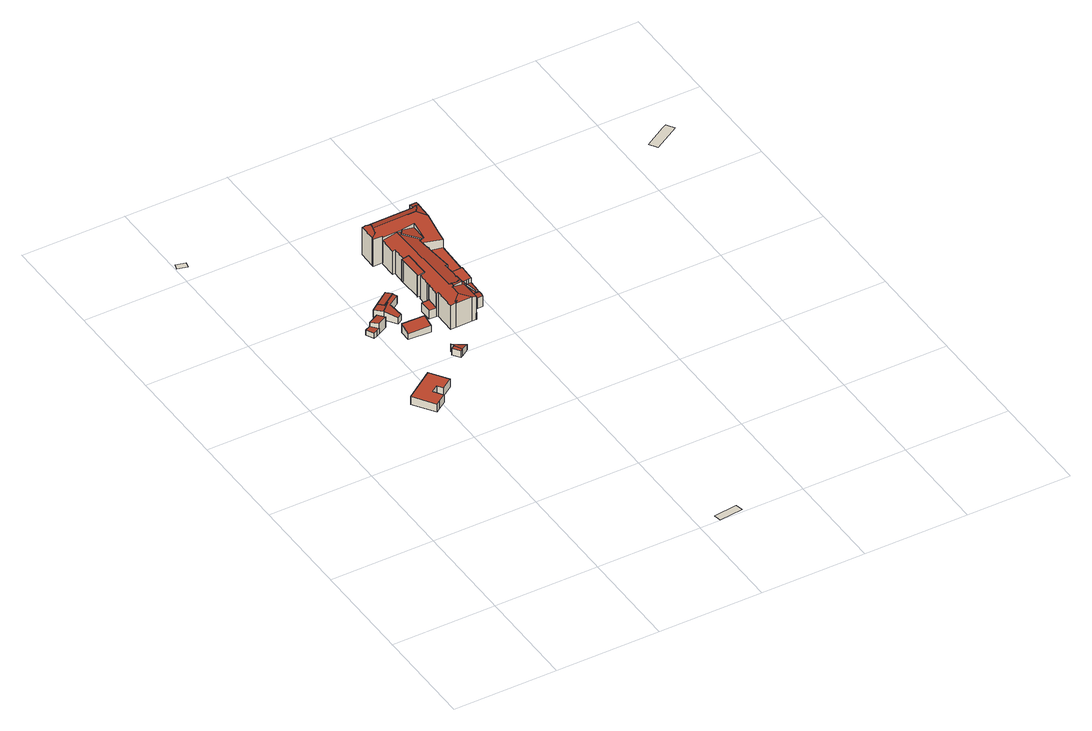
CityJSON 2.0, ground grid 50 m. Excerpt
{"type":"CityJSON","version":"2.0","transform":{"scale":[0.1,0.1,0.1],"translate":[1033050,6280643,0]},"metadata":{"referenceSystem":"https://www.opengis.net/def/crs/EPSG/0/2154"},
"CityObjects":{
"building1":{"type":"Building","attributes":{"altitude_sol":16,"altitude_sol_fixed":21.32,"code_commune_insee":"06004","code_departement_insee":"06","code_iris":"060040103","fictive_geom_cstr":false,"hauteur":3.4,"rf_force_lod11":false,"rf_h_ground":15.64,"rf_h_ground_":15.64,"rf_h_roof_50p":19.78,"rf_h_roof_70p":19.93,"rf_h_roof_max":20.21,"rf_h_roof_min":19.25,"rf_is_glass_roof_":false,"rf_nodata_frac_":0.00978,"rf_nodata_r_":0.546,"rf_pc_select":"_HIGHEST_YET_INSUFFICIENT_COVERAGE","rf_pc_year":2023,"rf_pt_density_":24.07,"rf_reconstruction_time":112,"rf_rmse_lod12":0.224,"rf_rmse_lod13":0.224,"rf_rmse_lod22":0.193,"rf_roof_n_planes":4,"rf_roof_type":"multiple horizontal","rf_status":"reconstruction_succeeded","rf_volume_lod12":761.39,"rf_volume_lod13":761.39,"rf_volume_lod22":743.3,"s_geom_cstr":178},"children":["building1-1"]},
"building1-1":{"type":"BuildingPart","parents":["building1"],"geometry":[{"type":"Solid","lod":"2.2","boundaries":[[[[0,1,2,3,4,5,6,7,8]],[[9,4,3,10]],[[11,7,6,12]],[[12,6,5,13]],[[13,5,4,9]],[[14,8,7,11]],[[15,1,0,16]],[[16,0,8,14]],[[10,3,2,17]],[[17,2,1,15]],[[17,15,16,14,11,12,13,9,10]]]],"semantics":{"surfaces":[{"type":"GroundSurface"},{"type":"WallSurface","on_footprint_edge":true},{"type":"RoofSurface","rf_azimuth":161.35,"rf_h_roof_50p":19.82,"rf_h_roof_70p":19.84,"rf_h_roof_max":19.89,"rf_h_roof_min":19.73,"rf_slope":0.571}],"values":[[0,1,1,1,1,1,1,1,1,1,2]]}}]},
"building2":{"type":"Building","attributes":{"altitude_sol":20.2,"altitude_sol_fixed":20.5,"code_commune_insee":"06004","code_departement_insee":"06","code_iris":"060040103","fictive_geom_cstr":false,"hauteur":4.2,"rf_force_lod11":false,"rf_h_ground":19.68,"rf_h_ground_":19.68,"rf_h_roof_50p":0,"rf_h_roof_70p":0,"rf_h_roof_max":0,"rf_h_roof_min":0,"rf_is_glass_roof_":false,"rf_nodata_frac_":0.309,"rf_nodata_r_":1.01,"rf_pc_select":"_HIGHEST_YET_INSUFFICIENT_COVERAGE","rf_pc_year":2023,"rf_pt_density_":17.79,"rf_reconstruction_time":0,"rf_rmse_lod12":0,"rf_rmse_lod13":0,"rf_rmse_lod22":0,"rf_roof_n_planes":0,"rf_roof_type":"no points","rf_status":"reconstruction_succeeded","rf_volume_lod12":0,"rf_volume_lod13":0,"rf_volume_lod22":0,"s_geom_cstr":14},"geometry":[{"type":"MultiSurface","lod":"0","boundaries":[[[18,19,20,21]]]}]},
"building3":{"type":"Building","attributes":{"altitude_sol":19.4,"altitude_sol_fixed":24.26,"code_commune_insee":"06004","code_departement_insee":"06","code_iris":"060040103","fictive_geom_cstr":false,"hauteur":5,"rf_force_lod11":false,"rf_h_ground":18.9,"rf_h_ground_":18.9,"rf_h_roof_50p":24.23,"rf_h_roof_70p":24.4,"rf_h_roof_max":24.64,"rf_h_roof_min":21.65,"rf_is_glass_roof_":false,"rf_nodata_frac_":0.391,"rf_nodata_r_":1.8,"rf_pc_select":"_HIGHEST_YET_INSUFFICIENT_COVERAGE","rf_pc_year":2023,"rf_pt_density_":12.65,"rf_reconstruction_time":32,"rf_rmse_lod12":0.98,"rf_rmse_lod13":0.98,"rf_rmse_lod22":0.084,"rf_roof_n_planes":2,"rf_roof_type":"slanted","rf_status":"reconstruction_succeeded","rf_volume_lod12":205.54,"rf_volume_lod13":205.54,"rf_volume_lod22":161.13,"s_geom_cstr":38},"children":["building3-1"]},
"building3-1":{"type":"BuildingPart","parents":["building3"],"geometry":[{"type":"Solid","lod":"2.2","boundaries":[[[[22,23,24,25,26,27,28]],[[29,24,23,30]],[[31,25,24,29]],[[32,26,25,31]],[[33,27,26,32,34]],[[34,32,35,36]],[[37,28,27,33]],[[30,23,22,35]],[[36,35,22,28,37]],[[30,35,32,31,29]],[[36,37,33,34]]]],"semantics":{"surfaces":[{"type":"GroundSurface"},{"type":"WallSurface","on_footprint_edge":true},{"type":"WallSurface","on_footprint_edge":false},{"type":"RoofSurface","rf_azimuth":345.2,"rf_h_roof_50p":21.64,"rf_h_roof_70p":21.69,"rf_h_roof_max":24.45,"rf_h_roof_min":21.49,"rf_slope":3.14},{"type":"RoofSurface","rf_azimuth":323.34,"rf_h_roof_50p":24.19,"rf_h_roof_70p":24.34,"rf_h_roof_max":24.66,"rf_h_roof_min":23.73,"rf_slope":10.18}],"values":[[0,1,1,1,1,2,1,1,1,3,4]]}}]},
"building4":{"type":"Building","attributes":{"altitude_sol":19.2,"altitude_sol_fixed":26.9,"code_commune_insee":"06004","code_departement_insee":"06","code_iris":"060040103","fictive_geom_cstr":false,"hauteur":5,"rf_force_lod11":false,"rf_h_ground":19.96,"rf_h_ground_":19.96,"rf_h_roof_50p":24.18,"rf_h_roof_70p":24.34,"rf_h_roof_max":24.74,"rf_h_roof_min":23.09,"rf_is_glass_roof_":false,"rf_nodata_frac_":0.103,"rf_nodata_r_":0.862,"rf_pc_select":"_HIGHEST_YET_INSUFFICIENT_COVERAGE","rf_pc_year":2023,"rf_pt_density_":17.78,"rf_reconstruction_time":49,"rf_rmse_lod12":0.454,"rf_rmse_lod13":0.454,"rf_rmse_lod22":0.0779,"rf_roof_n_planes":2,"rf_roof_type":"slanted","rf_status":"reconstruction_succeeded","rf_volume_lod12":275.83,"rf_volume_lod13":275.83,"rf_volume_lod22":258.77,"s_geom_cstr":71},"children":["building4-1"]},
"building4-1":{"type":"BuildingPart","parents":["building4"],"geometry":[{"type":"Solid","lod":"2.2","boundaries":[[[[38,39,40,41,42,43,44,45,46,47,48]],[[49,43,42,50,51]],[[52,39,38,53]],[[54,41,40,55]],[[55,40,39,52]],[[56,44,43,49]],[[57,47,46,58]],[[50,42,41,54]],[[51,50,59]],[[60,48,47,57]],[[53,38,48,60]],[[61,45,44,56]],[[58,46,45,61]],[[53,59,50,54,55,52]],[[59,53,60,57,58,61,56,49,51]]]],"semantics":{"surfaces":[{"type":"GroundSurface"},{"type":"WallSurface","on_footprint_edge":true},{"type":"WallSurface","on_footprint_edge":false},{"type":"RoofSurface","rf_azimuth":315.97,"rf_h_roof_50p":24.06,"rf_h_roof_70p":24.26,"rf_h_roof_max":24.6,"rf_h_roof_min":23.56,"rf_slope":11.24},{"type":"RoofSurface","rf_azimuth":136.63,"rf_h_roof_50p":24.2,"rf_h_roof_70p":24.36,"rf_h_roof_max":24.61,"rf_h_roof_min":23.16,"rf_slope":11.26}],"values":[[0,1,1,1,1,1,1,1,2,1,1,1,1,3,4]]}}]},
"building5":{"type":"Building","attributes":{"altitude_sol":18.3,"altitude_sol_fixed":24.95,"code_commune_insee":"06004","code_departement_insee":"06","code_iris":"060040103","fictive_geom_cstr":false,"hauteur":5,"rf_force_lod11":false,"rf_h_ground":18.43,"rf_h_ground_":18.43,"rf_h_roof_50p":22.19,"rf_h_roof_70p":22.45,"rf_h_roof_max":24,"rf_h_roof_min":21.61,"rf_is_glass_roof_":false,"rf_nodata_frac_":0.292,"rf_nodata_r_":1.32,"rf_pc_select":"_HIGHEST_YET_INSUFFICIENT_COVERAGE","rf_pc_year":2023,"rf_pt_density_":18.86,"rf_reconstruction_time":26,"rf_rmse_lod12":0.493,"rf_rmse_lod13":0.493,"rf_rmse_lod22":0.259,"rf_roof_n_planes":3,"rf_roof_type":"slanted","rf_status":"reconstruction_succeeded","rf_volume_lod12":244.81,"rf_volume_lod13":244.81,"rf_volume_lod22":239.58,"s_geom_cstr":60},"children":["building5-1"]},
"building5-1":{"type":"BuildingPart","parents":["building5"],"geometry":[{"type":"Solid","lod":"2.2","boundaries":[[[[62,63,64,65]],[[66,63,62,67]],[[67,62,65,68]],[[69,64,63,66]],[[68,65,64,69]],[[68,69,66,67]]]],"semantics":{"surfaces":[{"type":"GroundSurface"},{"type":"WallSurface","on_footprint_edge":true},{"type":"RoofSurface","rf_azimuth":183.21,"rf_h_roof_50p":22.48,"rf_h_roof_70p":22.76,"rf_h_roof_max":23.2,"rf_h_roof_min":21.73,"rf_slope":14.71}],"values":[[0,1,1,1,1,2]]}}]},
"building6":{"type":"Building","attributes":{"altitude_sol":19.6,"altitude_sol_fixed":26.9,"code_commune_insee":"06004","code_departement_insee":"06","code_iris":"060040103","fictive_geom_cstr":false,"hauteur":3,"rf_force_lod11":false,"rf_h_ground":21.41,"rf_h_ground_":21.41,"rf_h_roof_50p":24.29,"rf_h_roof_70p":24.4,"rf_h_roof_max":24.63,"rf_h_roof_min":23.75,"rf_is_glass_roof_":false,"rf_nodata_frac_":0.228,"rf_nodata_r_":1.02,"rf_pc_select":"_HIGHEST_YET_INSUFFICIENT_COVERAGE","rf_pc_year":2023,"rf_pt_density_":14.14,"rf_reconstruction_time":22,"rf_rmse_lod12":0.246,"rf_rmse_lod13":0.246,"rf_rmse_lod22":0.0486,"rf_roof_n_planes":1,"rf_roof_type":"slanted","rf_status":"reconstruction_succeeded","rf_volume_lod12":83.85,"rf_volume_lod13":83.85,"rf_volume_lod22":79.05,"s_geom_cstr":28},"children":["building6-1"]},
"building6-1":{"type":"BuildingPart","parents":["building6"],"geometry":[{"type":"Solid","lod":"2.2","boundaries":[[[[70,71,72,73]],[[55,71,70,54]],[[54,70,73,74]],[[75,72,71,55]],[[74,73,72,75]],[[74,75,55,54]]]],"semantics":{"surfaces":[{"type":"GroundSurface"},{"type":"WallSurface","on_footprint_edge":true},{"type":"RoofSurface","rf_azimuth":313.83,"rf_h_roof_50p":24.18,"rf_h_roof_70p":24.32,"rf_h_roof_max":24.63,"rf_h_roof_min":23.69,"rf_slope":11.24}],"values":[[0,1,1,1,1,2]]}}]},
"building7":{"type":"Building","attributes":{"altitude_sol":17,"altitude_sol_fixed":24.95,"code_commune_insee":"06004","code_departement_insee":"06","code_iris":"060040103","fictive_geom_cstr":false,"hauteur":5,"rf_force_lod11":false,"rf_h_ground":17.28,"rf_h_ground_":17.28,"rf_h_roof_50p":20.99,"rf_h_roof_70p":21.14,"rf_h_roof_max":21.52,"rf_h_roof_min":20.32,"rf_is_glass_roof_":false,"rf_nodata_frac_":0.347,"rf_nodata_r_":1.33,"rf_pc_select":"_HIGHEST_YET_INSUFFICIENT_COVERAGE","rf_pc_year":2023,"rf_pt_density_":17.96,"rf_reconstruction_time":22,"rf_rmse_lod12":0.326,"rf_rmse_lod13":0.326,"rf_rmse_lod22":0.0826,"rf_roof_n_planes":2,"rf_roof_type":"slanted","rf_status":"reconstruction_succeeded","rf_volume_lod12":75.11,"rf_volume_lod13":75.11,"rf_volume_lod22":71.13,"s_geom_cstr":36},"children":["building7-1"]},
"building7-1":{"type":"BuildingPart","parents":["building7"],"geometry":[{"type":"Solid","lod":"2.2","boundaries":[[[[76,77,78,79,80,81,82]],[[83,76,82,84]],[[85,80,79,86]],[[87,81,80,85]],[[86,79,78,88]],[[88,78,77,89]],[[84,82,81,87]],[[89,77,76,83]],[[90,87,85,86,88,89]],[[89,83,84,87,90]]]],"semantics":{"surfaces":[{"type":"GroundSurface"},{"type":"WallSurface","on_footprint_edge":true},{"type":"RoofSurface","rf_azimuth":66,"rf_h_roof_50p":20.93,"rf_h_roof_70p":21.11,"rf_h_roof_max":21.4,"rf_h_roof_min":20.13,"rf_slope":13.62},{"type":"RoofSurface","rf_azimuth":237.73,"rf_h_roof_50p":21.09,"rf_h_roof_70p":21.21,"rf_h_roof_max":21.4,"rf_h_roof_min":20.82,"rf_slope":17.69}],"values":[[0,1,1,1,1,1,1,1,2,3]]}}]},
"building8":{"type":"Building","attributes":{"altitude_sol":7.7,"altitude_sol_fixed":8.9,"code_commune_insee":"06004","code_departement_insee":"06","code_iris":"060040103","fictive_geom_cstr":false,"hauteur":5,"rf_force_lod11":false,"rf_h_ground":9.85,"rf_h_ground_":9.85,"rf_h_roof_50p":0,"rf_h_roof_70p":0,"rf_h_roof_max":0,"rf_h_roof_min":0,"rf_is_glass_roof_":false,"rf_nodata_frac_":0.754,"rf_nodata_r_":1.84,"rf_pc_select":"_HIGHEST_YET_INSUFFICIENT_COVERAGE","rf_pc_year":2023,"rf_pt_density_":10.34,"rf_reconstruction_time":0,"rf_rmse_lod12":0,"rf_rmse_lod13":0,"rf_rmse_lod22":0,"rf_roof_n_planes":0,"rf_roof_type":"no points","rf_status":"reconstruction_succeeded","rf_volume_lod12":0,"rf_volume_lod13":0,"rf_volume_lod22":0,"s_geom_cstr":42},"geometry":[{"type":"MultiSurface","lod":"0","boundaries":[[[91,92,93,94]]]}]},
"building9":{"type":"Building","attributes":{"altitude_sol":18.4,"altitude_sol_fixed":26.9,"code_commune_insee":"06004","code_departement_insee":"06","code_iris":"060040103","fictive_geom_cstr":false,"hauteur":14.2,"rf_force_lod11":false,"rf_h_ground":21.42,"rf_h_ground_":21.42,"rf_h_roof_50p":33.09,"rf_h_roof_70p":33.22,"rf_h_roof_max":33.57,"rf_h_roof_min":32.42,"rf_is_glass_roof_":false,"rf_nodata_frac_":0,"rf_nodata_r_":0.369,"rf_pc_select":"PREFERRED_AND_LATEST","rf_pc_year":2023,"rf_pt_density_":26.64,"rf_reconstruction_time":29,"rf_rmse_lod12":0.239,"rf_rmse_lod13":0.239,"rf_rmse_lod22":0.107,"rf_roof_n_planes":1,"rf_roof_type":"slanted","rf_status":"reconstruction_succeeded","rf_volume_lod12":508.83,"rf_volume_lod13":508.83,"rf_volume_lod22":503.89,"s_geom_cstr":44},"children":["building9-1"]},
"building9-1":{"type":"BuildingPart","parents":["building9"],"geometry":[{"type":"Solid","lod":"2.2","boundaries":[[[[95,96,97,98,99,100,101,102]],[[103,99,98,104]],[[105,100,99,103]],[[106,102,101,107]],[[108,95,102,106]],[[104,98,97,109]],[[107,101,100,105]],[[109,97,96,110]],[[110,96,95,108]],[[110,108,106,107,105,103,104,109]]]],"semantics":{"surfaces":[{"type":"GroundSurface"},{"type":"WallSurface","on_footprint_edge":true},{"type":"RoofSurface","rf_azimuth":268.48,"rf_h_roof_50p":33.11,"rf_h_roof_70p":33.27,"rf_h_roof_max":33.48,"rf_h_roof_min":32.78,"rf_slope":10.42}],"values":[[0,1,1,1,1,1,1,1,1,2]]}}]},
"building10":{"type":"Building","attributes":{"altitude_sol":17.5,"altitude_sol_fixed":27.25,"code_commune_insee":"06004","code_departement_insee":"06","code_iris":"060040103","fictive_geom_cstr":false,"hauteur":14.9,"rf_force_lod11":false,"rf_h_ground":20.07,"rf_h_ground_":20.07,"rf_h_roof_50p":33.45,"rf_h_roof_70p":33.93,"rf_h_roof_max":36.05,"rf_h_roof_min":23.73,"rf_is_glass_roof_":false,"rf_nodata_frac_":0.0747,"rf_nodata_r_":3.54,"rf_pc_select":"_HIGHEST_YET_INSUFFICIENT_COVERAGE","rf_pc_year":2023,"rf_pt_density_":24.26,"rf_reconstruction_time":779,"rf_rmse_lod12":3.49,"rf_rmse_lod13":1.02,"rf_rmse_lod22":0.112,"rf_roof_n_planes":27,"rf_roof_type":"slanted","rf_status":"reconstruction_succeeded","rf_volume_lod12":18119.59,"rf_volume_lod13":16280.91,"rf_volume_lod22":15782.97,"s_geom_cstr":1311},"children":["building10-1"]},
"building10-1":{"type":"BuildingPart","parents":["building10"],"geometry":[{"type":"Solid","lod":"2.2","boundaries":[[[[111,112,113,114,115,116,117,118,119,120,121,122,123,124,125,126,127,128,129,130,131,132,133,134,135,136,137,138,139,140,141,142,143,144,145,146,147,148,149,150,151,152]],[[153,142,141,154]],[[154,141,140,155]],[[156,133,132,157]],[[158,159,131,130,160]],[[161,147,146,162]],[[160,130,129,163]],[[164,126,125,165]],[[166,167,123,122,168]],[[169,170,171,172]],[[172,171,117,116,173,174]],[[168,122,121,175]],[[176,120,119,177]],[[178,179,180,181]],[[177,119,118,182]],[[183,184,185]],[[186,187,188]],[[189,190,188]],[[191,148,147,161]],[[162,146,145,192]],[[190,189,193]],[[194,195,196]],[[197,198,199,200]],[[192,145,144,201,202]],[[201,144,143,203]],[[203,143,142,153]],[[204,205,206,207]],[[208,139,138,209]],[[209,138,137,210]],[[207,206,115,114,211]],[[212,213,214]],[[215,216,214]],[[217,218,213,212]],[[219,182,118,117,171]],[[220,221,182,219]],[[174,173,222,223]],[[224,225,170,169]],[[226,223,222,227,228]],[[229,230,223,226]],[[231,232,233,234,235]],[[236,237,232,231]],[[238,152,151,179,178]],[[239,240,241,242]],[[243,244,245,240,239]],[[246,247,198,197]],[[248,249,237,236]],[[187,186,250,251]],[[228,227,252,253]],[[253,252,254,255]],[[242,241,216,215]],[[256,257,258]],[[257,256,184,183]],[[259,260,184]],[[173,116,115,206]],[[200,199,261,262,263]],[[262,261,264]],[[263,262,195,265]],[[211,114,113,260,259]],[[266,267,268]],[[155,140,139,208]],[[225,269,221,220]],[[270,271,272,273,274]],[[275,276,272,271]],[[277,278,279,280]],[[251,250,149,148,191]],[[281,127,126,164,282]],[[282,164,283,284]],[[285,286,167,166]],[[175,121,120,176,287]],[[274,273,286,285]],[[288,124,123,167]],[[165,125,124,288]],[[278,134,133,156]],[[280,279,159,158]],[[157,132,131,159]],[[289,135,134,278,277]],[[290,136,135,289]],[[291,292,293,294]],[[210,137,136,290]],[[235,234,295,296]],[[234,233,276,275]],[[297,298,269,225,224]],[[296,295,298,297,299]],[[163,129,128,300,301]],[[301,300,267,266]],[[300,128,127,281]],[[302,181,180,303]],[[304,305,306]],[[181,302,306]],[[307,111,152,238]],[[260,113,112,304]],[[305,304,112,111,307]],[[265,195,194,308,309]],[[284,283,249,248]],[[310,311,247,246]],[[309,308,311,310]],[[299,297,292,291]],[[287,176,271,270]],[[312,313,218]],[[314,315,218,217]],[[240,245,315,314]],[[179,151,150,316]],[[316,150,149,250]],[[202,201,244,243]],[[317,204,313,312]],[[255,254,205,204,317]],[[294,293,230,229]],[[225,220,219,171,170]],[[251,191,161,193,189,188,187]],[[157,159,279,278,156]],[[271,176,177,182,221,269,298,295,234,275]],[[260,304,306,302,303,185,184]],[[305,307,238,178,181,306]],[[281,318,268,267,300]],[[249,283,164,165,288,167,286,273,272,276,233,232,237]],[[309,310,246,197,200,263,265]],[[287,270,274,285,166,168,175]],[[240,314,217,212,214,216,241]],[[264,244,201,203,153,154,155,208,209,210,290,289,277,280,158,160,163,301,266,268,318,196,195,262]],[[316,250,186,188,190,258,257,183,185,303,180,179]],[[294,229,226,228,253,255,317,312,218,315,245,244,264,261,199,198,247,311,308,194,196,318,281,282,284,248,236,231,235,296,299,291]],[[313,204,207,211,259,184,256,258,190,193,161,162,192,202,243,239,242,215,214,213,218]],[[205,254,252,227,222,173,206]],[[230,293,292,297,224,169,172,174,223]]]],"semantics":{"surfaces":[{"type":"GroundSurface"},{"type":"WallSurface","on_footprint_edge":true},{"type":"WallSurface","on_footprint_edge":false},{"type":"RoofSurface","rf_azimuth":108.04,"rf_h_roof_50p":25.31,"rf_h_roof_70p":25.34,"rf_h_roof_max":25.45,"rf_h_roof_min":25.19,"rf_slope":4.36},{"type":"RoofSurface","rf_azimuth":275.91,"rf_h_roof_50p":35,"rf_h_roof_70p":35.12,"rf_h_roof_max":35.98,"rf_h_roof_min":34.71,"rf_slope":9.69},{"type":"RoofSurface","rf_azimuth":290.28,"rf_h_roof_50p":24.77,"rf_h_roof_70p":24.78,"rf_h_roof_max":32.72,"rf_h_roof_min":24.71,"rf_slope":1.2},{"type":"RoofSurface","rf_azimuth":195.85,"rf_h_roof_50p":24.61,"rf_h_roof_70p":24.62,"rf_h_roof_max":32.41,"rf_h_roof_min":24.6,"rf_slope":0.234},{"type":"RoofSurface","rf_azimuth":88.79,"rf_h_roof_50p":35,"rf_h_roof_70p":35.14,"rf_h_roof_max":35.76,"rf_h_roof_min":34.69,"rf_slope":15.53},{"type":"RoofSurface","rf_azimuth":359.65,"rf_h_roof_50p":34.68,"rf_h_roof_70p":34.78,"rf_h_roof_max":34.87,"rf_h_roof_min":34.49,"rf_slope":10.8},{"type":"RoofSurface","rf_azimuth":178.74,"rf_h_roof_50p":33.44,"rf_h_roof_70p":33.56,"rf_h_roof_max":34.01,"rf_h_roof_min":33.19,"rf_slope":12.93},{"type":"RoofSurface","rf_azimuth":117.29,"rf_h_roof_50p":23.86,"rf_h_roof_70p":23.88,"rf_h_roof_max":32.41,"rf_h_roof_min":23.83,"rf_slope":0.993},{"type":"RoofSurface","rf_azimuth":184.78,"rf_h_roof_50p":34.47,"rf_h_roof_70p":34.48,"rf_h_roof_max":34.5,"rf_h_roof_min":34.45,"rf_slope":1.52},{"type":"RoofSurface","rf_azimuth":351.2,"rf_h_roof_50p":25.51,"rf_h_roof_70p":25.61,"rf_h_roof_max":25.76,"rf_h_roof_min":25.28,"rf_slope":8.05},{"type":"RoofSurface","rf_azimuth":89.42,"rf_h_roof_50p":33.36,"rf_h_roof_70p":33.62,"rf_h_roof_max":34.6,"rf_h_roof_min":32.62,"rf_slope":13.82},{"type":"RoofSurface","rf_azimuth":267.72,"rf_h_roof_50p":33.46,"rf_h_roof_70p":33.72,"rf_h_roof_max":34.21,"rf_h_roof_min":32.57,"rf_slope":11.58},{"type":"RoofSurface","rf_azimuth":358.25,"rf_h_roof_50p":35.33,"rf_h_roof_70p":35.55,"rf_h_roof_max":35.98,"rf_h_roof_min":34.8,"rf_slope":16.5},{"type":"RoofSurface","rf_azimuth":88.88,"rf_h_roof_50p":33.29,"rf_h_roof_70p":33.62,"rf_h_roof_max":34.5,"rf_h_roof_min":32.3,"rf_slope":13.06},{"type":"RoofSurface","rf_azimuth":179.06,"rf_h_roof_50p":34.75,"rf_h_roof_70p":35.19,"rf_h_roof_max":35.98,"rf_h_roof_min":31.56,"rf_slope":14.67},{"type":"RoofSurface","rf_azimuth":165.98,"rf_h_roof_50p":26.95,"rf_h_roof_70p":26.97,"rf_h_roof_max":32.54,"rf_h_roof_min":26.92,"rf_slope":0.203},{"type":"RoofSurface","rf_azimuth":226.23,"rf_h_roof_50p":27.81,"rf_h_roof_70p":27.83,"rf_h_roof_max":32.49,"rf_h_roof_min":27.7,"rf_slope":1.02}],"values":[[0,1,1,1,1,1,1,1,1,2,1,1,1,2,1,2,2,2,1,1,2,2,2,1,1,1,2,1,1,1,2,2,2,1,2,2,2,2,2,2,2,1,2,2,2,2,2,2,2,2,2,2,2,1,2,2,2,1,2,1,2,2,2,2,1,1,2,2,1,2,1,1,1,2,1,1,1,2,1,2,2,2,2,1,2,1,2,2,2,1,1,1,2,2,2,2,2,2,2,2,2,1,1,2,2,2,2,3,4,5,6,7,8,9,10,11,12,13,14,15,16,17,18,19]]}}]},
"building11":{"type":"Building","attributes":{"altitude_sol":29.7,"altitude_sol_fixed":34.61,"code_commune_insee":"06004","code_departement_insee":"06","code_iris":"060040103","fictive_geom_cstr":false,"hauteur":5,"rf_force_lod11":false,"rf_h_ground":30.36,"rf_h_ground_":30.36,"rf_h_roof_50p":0,"rf_h_roof_70p":0,"rf_h_roof_max":0,"rf_h_roof_min":0,"rf_is_glass_roof_":false,"rf_nodata_frac_":0.0902,"rf_nodata_r_":0.888,"rf_pc_select":"_HIGHEST_YET_INSUFFICIENT_COVERAGE","rf_pc_year":2023,"rf_pt_density_":16.51,"rf_reconstruction_time":0,"rf_rmse_lod12":0,"rf_rmse_lod13":0,"rf_rmse_lod22":0,"rf_roof_n_planes":0,"rf_roof_type":"no points","rf_status":"reconstruction_succeeded","rf_volume_lod12":0,"rf_volume_lod13":0,"rf_volume_lod22":0,"s_geom_cstr":67},"geometry":[{"type":"MultiSurface","lod":"0","boundaries":[[[319,320,321,322,323]]]}]}
},
"vertices":[
[429,1256,156],[487,1171,156],[433,1135,156],[415,1162,156],[382,1140,156],[412,1096,156],[372,1069,156],[355,1057,156],[286,1158,156],[382,1140,198],[415,1162,198],[355,1057,197],[372,1069,197],[412,1096,197],[286,1158,198],[487,1171,198],[429,1256,199],[433,1135,198],
[16,2618,0],[9,2591,0],[56,2579,0],[64,2605,0],
[393,1589,189],[376,1581,189],[358,1573,189],[340,1612,189],[367,1625,189],[417,1650,189],[436,1611,189],[358,1573,218],[376,1581,217],[340,1612,215],[367,1625,215],[417,1650,239],[367,1625,237],[393,1589,217],[393,1589,245],[436,1611,247],
[449,1648,199],[422,1687,199],[456,1712,199],[476,1683,199],[493,1695,199],[542,1729,199],[553,1713,199],[496,1673,199],[498,1670,199],[510,1608,199],[488,1593,199],[542,1729,244],[493,1695,244],[493,1695,246],[422,1687,236],[449,1648,245],[476,1683,244],[456,1712,237],[553,1713,240],[510,1608,231],[498,1670,242],[494,1690,245],[488,1593,232],[496,1673,242],
[590,1551,184],[588,1495,184],[479,1500,184],[482,1555,184],[588,1495,217],[590,1551,232],[482,1555,231],[479,1500,216],
[476,1683,214],[456,1712,214],[522,1758,214],[542,1729,214],[542,1729,247],[522,1758,240],
[590,1331,173],[605,1337,173],[599,1354,173],[661,1328,173],[662,1327,173],[625,1302,173],[615,1296,173],[590,1331,208],[615,1296,209],[662,1327,202],[661,1328,202],[625,1302,212],[599,1354,213],[605,1337,213],[605,1338,213],
[1093,38,0],[1100,3,0],[1212,13,0],[1206,51,0],
[641,1691,214],[638,1803,214],[638,1817,214],[646,1818,214],[673,1818,214],[673,1689,214],[639,1689,214],[639,1692,214],[673,1818,334],[646,1818,329],[673,1689,334],[639,1692,327],[639,1689,327],[641,1691,328],[638,1817,328],[638,1803,328],
[874,2091,201],[873,2070,201],[869,1988,201],[864,1897,201],[863,1856,201],[858,1694,201],[856,1615,201],[855,1561,201],[855,1559,201],[854,1546,201],[852,1528,201],[848,1510,201],[823,1510,201],[782,1511,201],[782,1449,201],[781,1449,201],[761,1449,201],[680,1449,201],[656,1449,201],[656,1552,201],[649,1552,201],[614,1553,201],[613,1614,201],[650,1614,201],[650,1615,201],[651,1622,201],[650,1629,201],[652,1689,201],[673,1689,201],[673,1818,201],[646,1818,201],[648,1884,201],[636,1884,201],[636,1966,201],[636,1972,201],[593,1973,201],[593,1981,201],[593,2063,201],[611,2063,201],[842,2064,201],[842,2067,201],[842,2090,201],[648,1884,329],[646,1818,328],[673,1818,333],[613,1614,247],[614,1553,248],[649,1552,326],[649,1552,248],[656,1552,328],[593,1981,348],[593,1973,346],[656,1449,327],[781,1449,238],[782,1449,238],[823,1510,258],[823,1510,238],[848,1510,258],[844,1615,278],[844,1615,254],[856,1615,253],[856,1615,278],[858,1694,269],[858,1694,279],[852,1528,256],[854,1546,246],[855,1559,246],[842,2067,350],[842,2067,348],[855,2068,348],[855,2068,349],[855,1561,246],[833,2025,361],[833,2025,358],[854,2056,351],[631,2053,350],[631,2053,353],[629,2045,353],[624,2024,353],[624,2024,359],[593,2063,347],[636,1972,345],[618,1997,352],[725,1541,338],[725,1541,342],[717,1540,340],[748,1554,345],[748,1554,333],[726,1560,338],[726,1560,345],[636,1966,327],[636,1966,344],[636,1884,326],[769,1876,320],[769,1876,270],[863,1856,270],[863,1856,314],[673,1689,332],[652,1689,328],[650,1629,327],[864,1897,325],[792,1895,326],[792,1895,325],[792,1900,326],[793,1975,346],[793,1975,325],[780,1892,329],[780,1892,324],[855,1561,252],[845,1561,252],[845,1561,246],[787,1692,269],[787,1692,278],[832,1614,278],[832,1614,255],[787,1692,323],[774,1819,270],[774,1819,325],[775,1692,326],[775,1692,278],[789,1548,323],[789,1548,239],[787,1556,239],[787,1556,246],[787,1556,324],[779,1547,326],[779,1547,239],[842,2090,345],[729,1966,343],[729,1966,341],[732,1968,341],[732,1968,344],[704,1966,344],[704,1966,341],[729,1966,335],[762,1560,345],[762,1560,330],[779,1523,326],[779,1523,239],[611,2063,347],[611,2063,350],[777,1829,270],[777,1829,325],[773,1830,270],[773,1830,326],[797,2024,358],[797,2024,361],[792,2028,359],[869,1988,349],[869,1988,348],[726,1558,338],[726,1558,342],[726,1558,345],[716,1564,340],[725,1541,344],[694,1458,335],[694,1458,333],[685,1459,333],[832,1614,246],[818,1548,253],[818,1548,246],[818,1548,238],[817,1540,238],[817,1540,254],[802,1548,246],[802,1548,239],[650,1614,327],[650,1614,248],[648,1553,248],[648,1553,326],[761,1449,330],[781,1449,326],[779,1522,239],[779,1522,326],[820,1539,254],[820,1539,238],[854,1546,254],[782,1511,239],[650,1615,327],[651,1622,327],[776,1607,326],[776,1607,277],[779,1628,277],[779,1628,325],[782,1578,246],[782,1578,325],[780,1608,277],[780,1608,246],[780,1608,325],[680,1449,330],[680,1449,332],[855,2068,351],[858,2063,350],[873,2070,346],[873,2070,349],[862,2069,349],[874,2091,345],[768,1545,328],[768,1545,344],[770,1560,345],[770,1560,328],[768,1888,327],[768,1888,323],[715,1948,345],[715,1948,339],[842,2064,349],[769,1876,326],[718,1491,340],
[2271,2318,0],[2248,2358,0],[2226,2345,0],[2121,2284,0],[2144,2245,0]
]}
